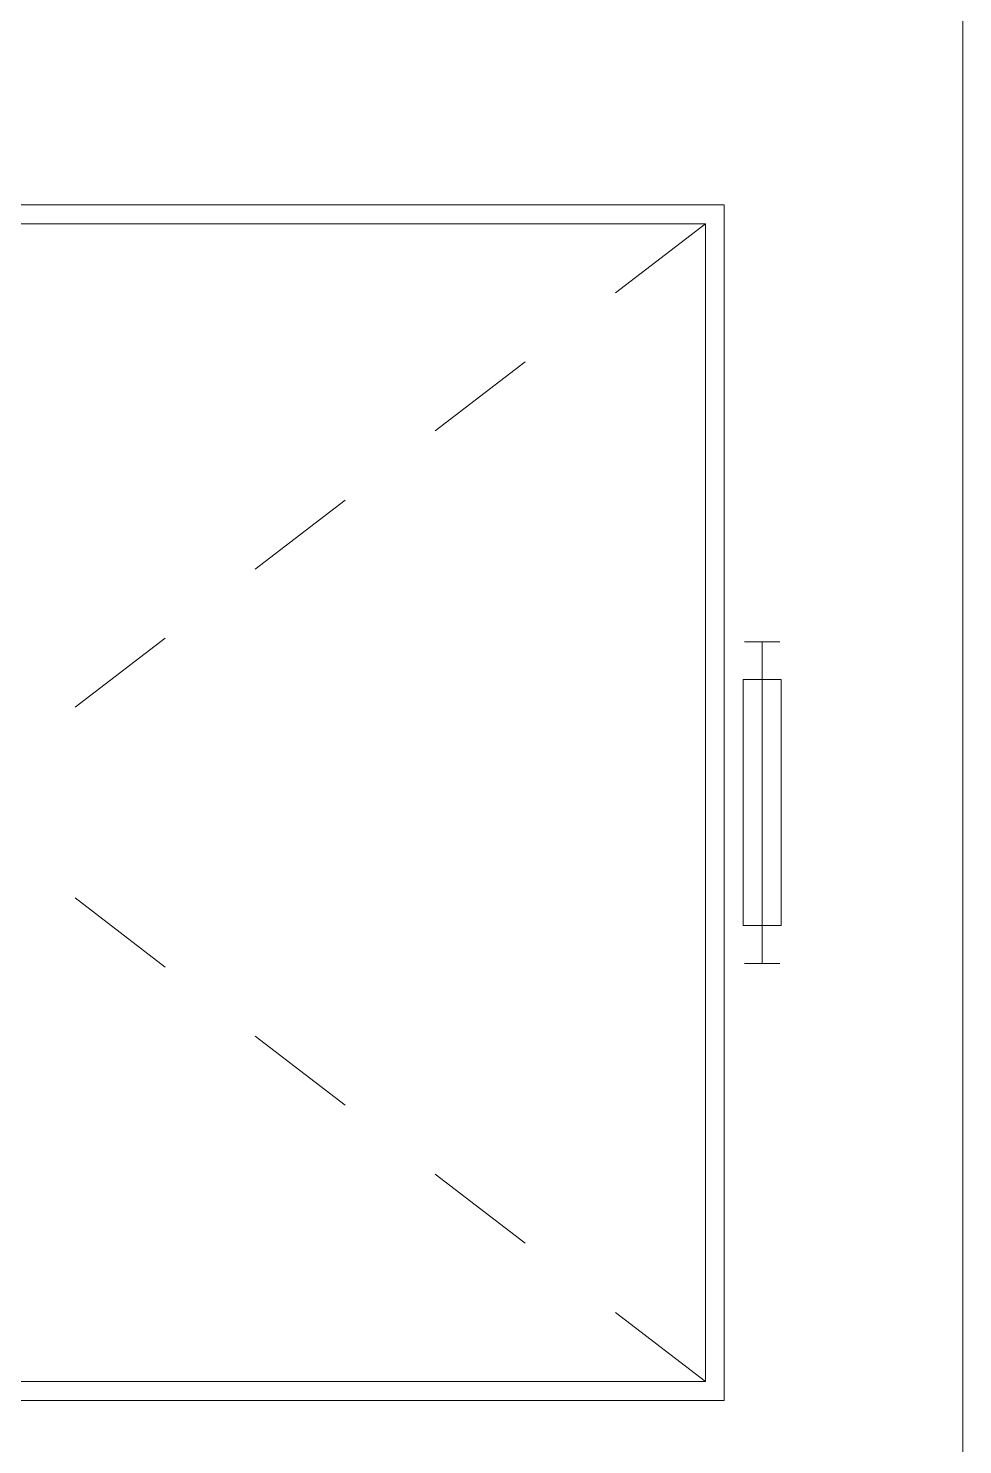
# Model space of a CAD drawing. Header units: millimetres. Extents: x -4000 to 187956, y -58990 to 162485.
# Drawn here: x 35430 to 37900, y 128288 to 132031 of the extents above; entities that cross this region are included whole.
import ezdxf

# ---------------------------------------------------------------- set-up
doc = ezdxf.new("R2010")
doc.units = ezdxf.units.MM
doc.linetypes.add('Dash', pattern=[600, 300, -300])
doc.linetypes.add('Dash_2_', pattern=[635, 317.5, -317.5])
for name, color, linetype, lineweight in [('A-DOOR', 31, 'Continuous', 13), ('A-DOOR-HDLN', 31, 'Dash_2_', 13), ('A-WALL', 113, 'Continuous', 13)]:
    doc.layers.add(name, color=color, linetype=linetype, lineweight=lineweight)

# ---------------------------------------------------------------- blocks, each defined once
blk = doc.blocks.new('VSC-THANG MÁY 2 - 2700-V776-FFS - TANG 1')
at = {"layer": 'A-DOOR', "lineweight": 9}
blk.add_line((1605, 4335), (-1455, 4335), dxfattribs=at)
at = {"layer": 'A-DOOR-HDLN', "linetype": 'Continuous', "lineweight": 9}
for p, q in [((-350, 4438.1), (-350, 4531.9)), ((400, 4535), (-250, 4535)), ((-250, 4535), (-250, 4435)), ((400, 4435), (400, 4535)), ((500, 4438.1), (500, 4531.9)), ((-250, 4485), (-350, 4485)), ((-350, 4485), (500, 4485)), ((500, 4485), (400, 4485)), ((-250, 4435), (400, 4435)), ((1655, 4385), (-1505, 4385)), ((-1505, 4385), (-1505, 245)), ((1655, 245), (1655, 4385)), ((-1455, 345), (-1455, 4335)), ((1605, 345), (1605, 4335))]:
    blk.add_line(p, q, dxfattribs=at)
at = {"layer": 'A-DOOR-HDLN', "color": 5, "linetype": 'Dash', "lineweight": 15}
for p, q in [((-1455, 4335), (1605, 345)), ((1605, 4335), (-1455, 345))]:
    blk.add_line(p, q, dxfattribs=at)
blk = doc.blocks.new('CMF2_NHAXUONG_A_rvt-1-FFS - TANG 1')
at = {"layer": 'A-WALL', "color": 50, "lineweight": 15}
blk.add_line((37900.1, 132300), (37900.1, 127800), dxfattribs=at)
at = {"layer": 'A-WALL', "color": 35, "lineweight": 15}
blk.add_line((37900.1, 132300), (37900.1, 127800), dxfattribs=at)
at = {"layer": 'A-DOOR', "color": 250, "lineweight": 9, "rotation": 270}
blk.add_blockref('VSC-THANG MÁY 2 - 2700-V776-FFS - TANG 1', (32885, 130059.9), dxfattribs=at)

msp = doc.modelspace()

# ---------------------------------------------------------------- block references
at = {"lineweight": 5}
msp.add_blockref('CMF2_NHAXUONG_A_rvt-1-FFS - TANG 1', (0, 0), dxfattribs=at)

doc.saveas('drawing.dxf')
